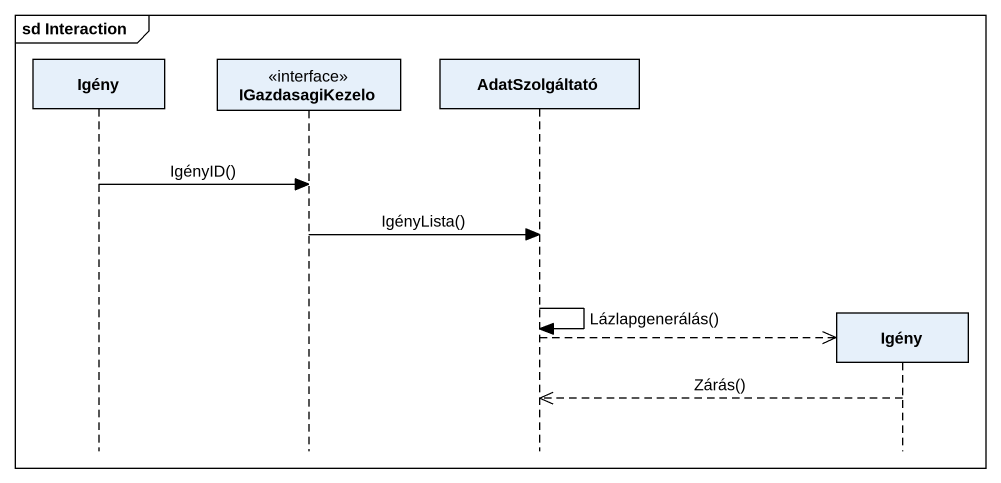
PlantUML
@startuml
mainframe sd Interaction
hide footbox
participant Igény
participant IGazdasagiKezelo <<interface>>
participant AdatSzolgáltató
participant "Igény" as Igény_2

Igény -> IGazdasagiKezelo : IgényID()
IGazdasagiKezelo -> AdatSzolgáltató : IgényLista()
AdatSzolgáltató -> AdatSzolgáltató : Lázlapgenerálás()
AdatSzolgáltató -->> Igény_2 **
Igény_2 -->> AdatSzolgáltató : Zárás()
@enduml
